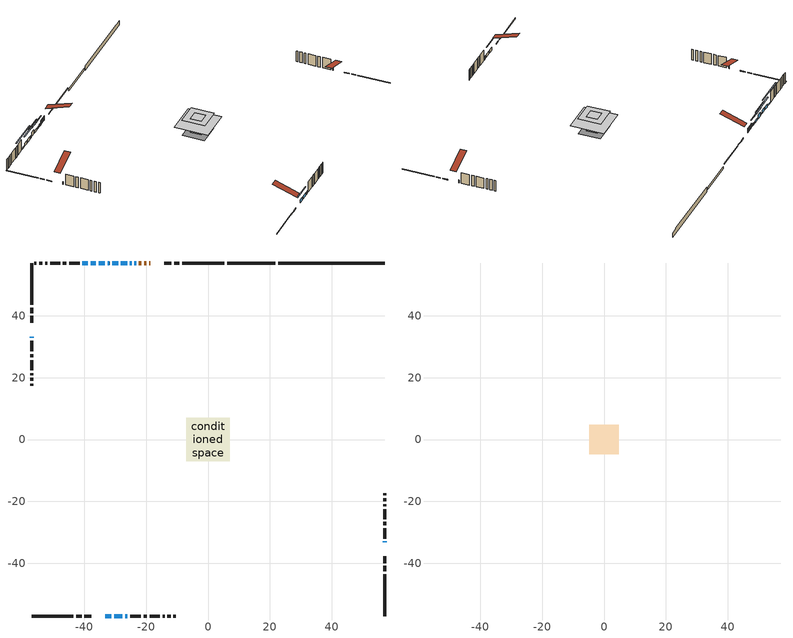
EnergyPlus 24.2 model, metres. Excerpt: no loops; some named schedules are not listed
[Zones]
conditioned space
 floor adiabatic (Floor3 construction): -2.26,-2.26 -2.26,2.26 2.26,2.26 2.26,-2.26 z0.61
 floor adiabatic (AdiabaticFloorConstruction): -7.1,-7.1 -7.1,7.1 7.1,7.1 7.1,-7.1 z3.05
 floor foundation (Slab1 construction): -4.7,-4.7 -4.7,4.7 4.7,4.7 4.7,-4.7 z-1.52
 floor foundation (Slab2 construction): -2.26,-2.26 -2.26,2.26 2.26,2.26 2.26,-2.26 z-1.04
 wall outside (RimJoist1 construction): 5.25,57.09 -8.3,57.09 / -57.09,-57.09 -43.55,-57.09 / -57.09,57.09 -57.09,43.55 / 57.09,-57.09 57.09,-43.55 z0.61:0.91
 wall outside (RimJoist2 construction): -9.23,57.09 -10.94,57.09 / -42.62,-57.09 -40.91,-57.09 / -57.09,42.62 -57.09,40.91 / 57.09,-42.62 57.09,-40.91 z0.61:0.91
 wall outside (RimJoist3 construction): -11.87,57.09 -14.09,57.09 / -39.98,-57.09 -37.75,-57.09 / -57.09,39.98 -57.09,37.75 / 57.09,-39.98 57.09,-37.75 z0.61:0.91
 wall outside (AdiabaticWallConstruction 1): -18.65,57.09 -19.02,57.09 / -19.95,57.09 -20.59,57.09 / -21.52,57.09 -22.33,57.09 z0.61:2.64
 wall outside (AdiabaticWallConstruction): -23.26,57.09 -23.78,57.09 / 57.09,-33.19 57.09,-32.98 / -36.31,57.09 -38,57.09 / -30.33,-57.09 -27.73,-57.09 / -57.09,33.19 -57.09,32.89 / -26.81,-57.09 -26.06,-57.09 z0.61:1.83; -24.71,57.09 -25.27,57.09 z0.61:1.45; -26.2,57.09 -28.18,57.09 z0.61:1.5; -29.11,57.09 -30.94,57.09 z0.61:2.59; -33.19,-57.09 -31.26,-57.09 z0.61:1.88; -31.86,57.09 -32.42,57.09 z0.61:1.17; -33.35,57.09 -35.39,57.09 z0.61:1.93; -38.93,57.09 -40.61,57.09 z0.61:1.07
 wall outside (Wall1 construction): -41.54,57.09 -44.94,57.09 / -25.14,-57.09 -21.73,-57.09 / -57.09,31.96 -57.09,28.55 / 57.09,-32.06 57.09,-28.65 z0.61:5.49
 wall outside (Wall2 construction): -45.87,57.09 -46.94,57.09 / -20.8,-57.09 -19.74,-57.09 / -57.09,27.62 -57.09,26.56 / 57.09,-27.72 57.09,-26.65 z0.61:5.49
 wall outside (Wall3 construction): -47.87,57.09 -51.06,57.09 / -18.81,-57.09 -15.61,-57.09 / -57.09,25.63 -57.09,22.43 / 57.09,-25.72 57.09,-22.53 z0.61:5.49
 wall outside (Wall4 construction): -51.99,57.09 -52.64,57.09 / -14.68,-57.09 -14.03,-57.09 / -57.09,21.5 -57.09,20.85 / 57.09,-21.6 57.09,-20.95 z0.61:5.49
 wall outside (Wall5 construction): -53.57,57.09 -54.56,57.09 / -13.1,-57.09 -12.12,-57.09 / -57.09,19.92 -57.09,18.94 / 57.09,-20.02 57.09,-19.03 z0.61:5.49
 wall outside (Wall6 construction): -55.49,57.09 -56.17,57.09 / -11.19,-57.09 -10.51,-57.09 / -57.09,18.01 -57.09,17.33 / 57.09,-18.1 57.09,-17.43 z0.61:5.49
 wall foundation (FoundationWall1 construction): 22.65,57.09,-1.52 22.65,57.09,0.61 53.65,57.09,0.61 53.65,57.09,0.32 57.09,57.09,0.32 57.09,57.09,-1.52
 wall foundation (FoundationWall2 construction): 21.72,57.09 6.18,57.09 z-1.04:0.03
 window (WindowConstruction): -23.26,57.09 -23.78,57.09 z0.61:1.83
 window (WindowConstruction 4): -24.71,57.09 -25.27,57.09 z0.61:1.45
 window (WindowConstruction 5): -26.2,57.09 -28.18,57.09 z0.61:1.5
 window (WindowConstruction 6): -29.11,57.09 -30.94,57.09 z0.61:2.59
 window (WindowConstruction 7): -33.19,-57.09 -31.26,-57.09 z0.61:1.88
 window (WindowConstruction 10): -31.86,57.09 -32.42,57.09 z0.61:1.17
 window (WindowConstruction 8): -33.35,57.09 -35.38,57.09 z0.61:1.93
 window (WindowConstruction 11): 57.09,-33.19 57.09,-32.98 z0.61:1.83
 window (WindowConstruction 1): -36.31,57.09 -38,57.09 z0.61:1.83
 window (WindowConstruction 12): -38.93,57.09 -40.61,57.09 z0.61:1.07
 window (WindowConstruction 2): -30.33,-57.09 -27.73,-57.09 z0.61:1.83
 window (WindowConstruction 3): -57.09,33.19 -57.09,32.89 z0.61:1.83
 window (WindowConstruction 9): -26.8,-57.09 -26.07,-57.09 z0.61:1.83
 door (Door): -18.66,57.09 -19.02,57.09 z0.61:2.64
 door (Door 1): -19.95,57.09 -20.59,57.09 z0.61:2.64
 door (Door 2): -21.52,57.09 -22.33,57.09 z0.61:2.64
 ceiling adiabatic (AdiabaticFloorConstruction): 7.1,-7.1 7.1,7.1 -7.1,7.1 -7.1,-7.1 z3.05
attic - vented
 floor to conditioned space (Floor1 construction Reversed): -2.25,-2.25 -2.25,2.25 2.25,2.25 2.25,-2.25 z5.49
 floor to conditioned space (Floor2 construction Reversed): -4.76,-4.76 -4.76,4.76 4.76,4.76 4.76,-4.76 z5.49
 roof outside (Roof1 construction): -17.73,57.09,5.49 -17.73,46.83,8.91 -15.02,46.83,8.91 -15.02,57.09,5.49; -34.12,-57.09,5.49 -34.12,-46.83,8.91 -36.82,-46.83,8.91 -36.82,-57.09,5.49; -57.09,34.12,5.49 -46.83,34.12,8.91 -46.83,36.82,8.91 -57.09,36.82,5.49; 57.09,-34.12,5.49 46.83,-34.12,8.91 46.83,-36.82,8.91 57.09,-36.82,5.49
shading: -28.32,57.09 -21.66,57.09 -21.66,57.39 -28.32,57.39 z4.5; -31.23,57.09 -23.15,57.09 -23.15,57.39 -31.23,57.39 z4.55; -33.99,57.09 -26.06,57.09 -26.06,57.39 -33.99,57.39 z5.64; -28.21,-57.09 -36.24,-57.09 -36.24,-57.39 -28.21,-57.39 z4.93; -32.57,57.09 -31.71,57.09 -31.71,57.39 -32.57,57.39 z1.32; -38.44,57.09 -30.3,57.09 -30.3,57.39 -38.44,57.39 z4.98; -46.4,57.09 -33.14,57.09 -33.14,57.39 -46.4,57.39 z6.86
[Building]
Building 1: Terrain=Suburbs
[Site:Location]
London AP_ON: Latitude {deg}=43.03; Longitude {deg}=-81.15; Time Zone {hr}=-5; Elevation {m}=278; Keep Site Location Information=Yes
[Site:GroundTemperature:Shallow]
3.98693, 1.93205, 1.76749, 2.74264, 6.6573, 10.5537, 13.9317, 16.0716, 16.2534, 14.513, 11.2211, 7.44421
[Site:WaterMainsTemperature]
Calculation Method=Schedule; Temperature Schedule=mains temperature schedule
[Material] Roughness=Rough; Thermal Absorptance=0.9
Name | Thickness {m} | Conductivity {W/m-K} | Density {kg/m3} | Specific Heat {J/kg-K} | Solar Absorptance | Visible Absorptance
asphalt or fiberglass shingles | 0.00635 | 0.162714 | 1121.4 | 1465.45 | 0.4 | 0.4
ceiling loosefill ins | 0.0846667 | 0.0480833 | 16.02 | 1046.75 | 0.7 | 0.7
ceiling stud and cavity | 0.1397 | 0.0893437 | 65.682 | 1177.47 | 0.7 | 0.7
ceiling stud and cavity 1 | 0.1397 | 0.0881524 | 65.682 | 1177.47 | 0.7 | 0.7
concrete 4.0 in. | 0.1016 | 1.803125 | 2242.8 | 837.4 | 0.7 | 0.7
concrete 8.0 in. | 0.2032 | 1.803125 | 2242.8 | 837.4 | 0.7 | 0.7
door material | 0.04445 | 0.053851 | 512.64 | 1214.23 | 0.7 | 0.7
exterior vertical ins | 0.0510242 | 0.029427 | 32.04 | 1214.23 | 0.7 | 0.7
exterior vertical ins 1 | 0.0388104 | 0.029427 | 32.04 | 1214.23 | 0.7 | 0.7
floor covering | 0.0127 | 0.0433444 | 54.468 | 1339.84 | 0.6 | 0.6
floor rigid ins | 0.051816 | 0.029427 | 32.04 | 1214.23 | 0.7 | 0.7
floor rigid ins 1; wall rigid ins | 0.512978 | 0.029427 | 32.04 | 1214.23 | 0.7 | 0.7
floor stud and cavity | 0.1397 | 0.276537 | 92.3553 | 1139.71 | 0.7 | 0.7
floor stud and cavity 1 | 0.1397 | 1.75129 | 37.0049 | 1207.88 | 0.7 | 0.7
furniture material conditioned space 1 | 0.1524 | 0.115458 | 640.8 | 1214.23 | 0.6 | 0.6
gypsum board | 0.0127 | 0.160291 | 801 | 837.4 | 0.6 | 0.6
gypsum board 1 | 0.0127 | 0.160291 | 801 | 837.4 | 0.7 | 0.7
osb sheathing 0.5 in. | 0.0127 | 0.115458 | 512.64 | 1214.23 | 0.7 | 0.7
osb sheathing 0.75 in. | 0.01905 | 0.115458 | 512.64 | 1214.23 | 0.7 | 0.7
osb sheathing 2.0 in. | 0.0508 | 0.115458 | 512.64 | 1214.23 | 0.7 | 0.7
rim joist stud and cavity | 0.0508 | 0.103237 | 50.32683 | 1063.81 | 0.6 | 0.6
rim joist stud and cavity 1 | 0.0508 | 0.767698 | 125.044 | 1163.47 | 0.6 | 0.6
rim joist stud and cavity 2 | 0.0508 | 0.322509 | 50.32683 | 1063.81 | 0.6 | 0.6
wall stud and cavity | 0.1397 | 0.0727207 | 139.0536 | 1170.24 | 0.7 | 0.7
wall stud and cavity 1 | 0.1397 | 0.0735976 | 139.0536 | 1170.24 | 0.7 | 0.7
wall stud and cavity 2 | 0.1397 | 0.0740787 | 139.0536 | 1170.24 | 0.7 | 0.7
wall stud and cavity 3 | 0.1397 | 0.103711 | 139.0536 | 1170.24 | 0.7 | 0.7
wall stud and cavity 4 | 0.1397 | 0.0780121 | 139.0536 | 1170.24 | 0.7 | 0.7
wall stud and cavity 5 | 0.1397 | 0.101197 | 139.0536 | 1170.24 | 0.7 | 0.7
wall stud and cavity 6 | 0.0889 | 0.380278 | 52.3479 | 1209.89 | 0.7 | 0.7
wall stud and cavity 7 | 0.0889 | 0.391764 | 83.0341 | 1211.67 | 0.7 | 0.7
wood siding | 0.0254 | 0.102417 | 544.68 | 1172.36 | 0.4 | 0.4
wood siding 1; wood siding 2; wood siding 3 | 0.0254 | 0.102417 | 544.68 | 1172.36 | 0.7 | 0.7
[WindowMaterial:SimpleGlazingSystem]
Name | U-Factor {W/m2-K} | Solar Heat Gain Coefficient
WindowMaterial | 4.7593 | 0.54
WindowMaterial 1 | 5.03241 | 0.6
WindowMaterial 10 | 6.87719 | 0.7
WindowMaterial 11 | 2.80039 | 0.33
WindowMaterial 12 | 2.833322 | 0.41
WindowMaterial 2 | 5.047742 | 0.6
WindowMaterial 3 | 3.85196 | 0.33
WindowMaterial 4 | 4.553756 | 0.5
WindowMaterial 5 | 4.94043 | 0.58
WindowMaterial 6 | 2.95653 | 0.59
WindowMaterial 7 | 5.1437 | 0.62
WindowMaterial 8 | 5.50936 | 0.69
WindowMaterial 9 | 4.6923 | 0.57
[Construction]
AdiabaticFloorConstruction: floor stud and cavity 1, floor rigid ins 1, osb sheathing 0.75 in., floor covering
AdiabaticWallConstruction: wood siding 2, wall rigid ins, wall stud and cavity 6, gypsum board
AdiabaticWallConstruction 1: wood siding 3, wall rigid ins, wall stud and cavity 6, gypsum board
Door; Door 1; Door 2: door material
Floor1 construction Reversed: gypsum board, ceiling stud and cavity, ceiling loosefill ins
Floor2 construction Reversed: gypsum board, ceiling stud and cavity 1, ceiling loosefill ins
Floor3 construction: floor stud and cavity, floor rigid ins, osb sheathing 0.75 in., floor covering
FoundationWall1 construction; FoundationWall2 construction: concrete 8.0 in., gypsum board 1
furniture construction conditioned space 1: furniture material conditioned space 1
PartitionWallConstruction: gypsum board, wall stud and cavity 7, gypsum board
RimJoist1 construction: wood siding 1, rim joist stud and cavity
RimJoist2 construction: wood siding 1, osb sheathing 2.0 in., rim joist stud and cavity 1
RimJoist3 construction: wood siding 1, rim joist stud and cavity 2
Roof1 construction: asphalt or fiberglass shingles
Slab1 construction; Slab2 construction: concrete 4.0 in.
Wall1 construction: wood siding, osb sheathing 0.5 in., wall stud and cavity, gypsum board
Wall2 construction: wood siding, osb sheathing 0.5 in., wall stud and cavity 1, gypsum board
Wall3 construction: wood siding, osb sheathing 0.5 in., wall stud and cavity 2, gypsum board
Wall4 construction: wood siding, osb sheathing 0.5 in., wall stud and cavity 3, gypsum board
Wall5 construction: wood siding, osb sheathing 0.5 in., wall stud and cavity 4, gypsum board
Wall6 construction: wood siding, osb sheathing 0.5 in., wall stud and cavity 5, gypsum board
WindowConstruction: WindowMaterial
WindowConstruction 1: WindowMaterial 1
WindowConstruction 10: WindowMaterial 10
WindowConstruction 11: WindowMaterial 11
WindowConstruction 12: WindowMaterial 12
WindowConstruction 2: WindowMaterial 2
WindowConstruction 3: WindowMaterial 3
WindowConstruction 4: WindowMaterial 4
WindowConstruction 5: WindowMaterial 5
WindowConstruction 6: WindowMaterial 6
WindowConstruction 7: WindowMaterial 7
WindowConstruction 8: WindowMaterial 8
WindowConstruction 9: WindowMaterial 9
[Zone] Multiplier=1; Part of Total Floor Area=Yes
Name | Volume {m3}
attic - vented | 61.7108
conditioned space | 766
[Space]
Name | Zone | Volume {m3}
attic - vented 1 | attic - vented | 61.7108
conditioned space 1 | conditioned space | 766
[ZoneInfiltration:EffectiveLeakageArea]
infil attic - vented 1: Zone or Space=attic - vented 1; Schedule=Always On Discrete; Effective Air Leakage Area {cm2}=4847.56; Stack Coefficient=0.000237958; Wind Coefficient=1.04225e-05
[ZoneMixing]
whole house fan mix: Zone or Space=attic - vented; Schedule=Always On Continuous; Design Flow Rate Calculation Method=Flow/Zone; Design Flow Rate {m3/s}=0; Source Zone or Space=conditioned space
[SurfaceProperty:ExposedFoundationPerimeter] Exposed Perimeter Calculation Method=TotalExposedPerimeter
Name | Total Exposed Perimeter {m}
Slab1 | 34.442
Slab2 | 15.545
[InternalMass] Zone or ZoneList=conditioned space; Space or SpaceList=conditioned space 1
Name | Construction | Surface Area {m2}
furniture mass conditioned space 1 | furniture construction conditioned space 1 | 132.471
partition wall mass | PartitionWallConstruction | 310.724
[Lights]
interior lighting: Zone or ZoneList or Space or SpaceList=conditioned space 1; Schedule=interior lighting schedule; Design Level Calculation Method=LightingLevel; Lighting Level {W}=343.2; Return Air Fraction=0; Fraction Radiant=0.6; Fraction Visible=0.2; Fraction Replaceable=1
[People]
occupants: Zone or ZoneList or Space or SpaceList=conditioned space 1; Number of People Schedule=occupants schedule; Number of People Calculation Method=People; Number of People=3; Fraction Radiant=0.314171; Sensible Heat Fraction=0.56303; Activity Level Schedule=occupants activity schedule; Carbon Dioxide Generation Rate {m3/s-W}=0; Enable ASHRAE 55 Comfort Warnings=No; Mean Radiant Temperature Calculation Type=EnclosureAveraged
[ElectricEquipment] Zone or ZoneList or Space or SpaceList=conditioned space 1; Design Level Calculation Method=EquipmentLevel
Name | Schedule | Design Level {W} | Fraction Latent | Fraction Radiant | Fraction Lost
clothes dryer | clothes dryer schedule | 140.772 | 0.015 | 0.081 | 0.85
clothes washer | clothes washer schedule | 32.1985 | 0.03 | 0.162 | 0.7
cooking range | cooking range schedule | 215.147 | 0.08 | 0.432 | 0.2
dishwasher | dishwasher schedule | 66.8632 | 0.3 | 0.18 | 0.4
fridge | fridge schedule | 72.9452 | 0 | 0.6 | 0
mech vent bath fan 0 | mech vent bath fan 0 schedule | 50.2 | 0 | 0 | 1
mech vent bath fan 1 | mech vent bath fan 1 schedule | 50.2 | 0 | 0 | 1
mech vent house fan | mech vent house fan schedule | 0 | 0 | 0 | 1
mech vent house fan cfis | mech vent house fan cfis schedule | 0 | 0 | 0 | 0
mech vent range fan 0 | mech vent range fan 0 schedule | 57 | 0 | 0 | 1
misc plug loads | misc plug loads schedule | 494.7 | 0.045 | 0.513 | 0.1
whole house fan | Always On Discrete | 0 | 0 | 0 | 1
[OtherEquipment] Zone or ZoneList or Space or SpaceList=conditioned space 1; Design Level Calculation Method=EquipmentLevel
Name | Fuel Type | Schedule | Design Level {W} | Fraction Latent | Fraction Radiant | Fraction Lost
clothes dryer 1 | Electricity | clothes dryer schedule | 0 | 0.015 | 0.081 | 0.85
cooking range 1 | Electricity | cooking range schedule | 0 | 0.08 | 0.432 | 0.2
general water use latent | None | general water use schedule | 62.594 | 1 | 0 | 0
general water use sensible | None | general water use schedule | -61.6891 | 0 | 0.6 | 0
mech vent house fan latent load | None | Always On Discrete | 0 | 1 | 0 | 0
mech vent house fan sensible load | None | Always On Discrete | 0 | 0 | 0 | 0
water heater energy adjustment1 | NaturalGas | Always On Discrete | 0.01 | 0 | 0 | 1
[ZoneInfiltration:DesignFlowRate] Zone or ZoneList or Space or SpaceList=conditioned space 1; Schedule=Always On Discrete; Design Flow Rate Calculation Method=Flow/Zone; Design Flow Rate {m3/s}=0
infil flow; natural vent flow; whole house fan flow
[Foundation:Kiva] Initial Indoor Air Temperature {C}=18.8889; Wall Depth Below Slab {m}=0.2032; Custom Block X Position 1 {m}=0.2159; Custom Block Z Position 1 {m}=0
Name | Wall Height Above Grade {m} | Custom Block Material Name 1 | Custom Block Depth 1 {m}
Foundation Kiva 1 | 0.609996 | exterior vertical ins | 2.13
Foundation Kiva 2 | 0.0299923 | exterior vertical ins 1 | 1.07
[Foundation:Kiva:Settings]
Soil Conductivity {W/m-K}=0.849921; Soil Density {kg/m3}=1842.3; Soil Specific Heat {J/kg-K}=418.7; Ground Solar Absorptivity=0.9; Ground Thermal Absorptivity=0.9; Ground Surface Roughness {m}=0.03; Far-Field Width {m}=40; Deep-Ground Boundary Condition=ZeroFlux; Deep-Ground Depth {m}=40; Minimum Cell Dimension {m}=0.2; Maximum Cell Growth Coefficient=3; Simulation Timestep=Timestep
[Exterior:Lights]
exterior lighting: Schedule=exterior lighting schedule; Design Level {W}=75.6
[Schedule:Constant]
Name | Hourly Value
Always On Continuous; mech vent house fan schedule; mech vent house fan cfis schedule; Always On Discrete | 1
occupants activity schedule | 117.228
fridge schedule | 0
[Schedule:Week:Daily]
interior lighting schedule Week Rule - Jan1-Jan27: interior lighting schedule day, interior lighting schedule day, interior lighting schedule day, interior lighting schedule day, interior lighting schedule day, interior lighting schedule day, interior lighting schedule day, interior lighting schedule default day, interior lighting schedule default day, interior lighting schedule default day, interior lighting schedule default day, interior lighting schedule default day
interior lighting schedule Week Rule - Jan28-Feb3: interior lighting schedule day, interior lighting schedule day, interior lighting schedule day, interior lighting schedule day, interior lighting schedule day 1, interior lighting schedule day 1, interior lighting schedule day 1, interior lighting schedule default day, interior lighting schedule default day, interior lighting schedule default day, interior lighting schedule default day, interior lighting schedule default day
interior lighting schedule Week Rule - Feb4-Feb24: interior lighting schedule day 1, interior lighting schedule day 1, interior lighting schedule day 1, interior lighting schedule day 1, interior lighting schedule day 1, interior lighting schedule day 1, interior lighting schedule day 1, interior lighting schedule default day, interior lighting schedule default day, interior lighting schedule default day, interior lighting schedule default day, interior lighting schedule default day
interior lighting schedule Week Rule - Feb25-Mar3: interior lighting schedule day 1, interior lighting schedule day 1, interior lighting schedule day 1, interior lighting schedule day 1, interior lighting schedule day 2, interior lighting schedule day 2, interior lighting schedule day 2, interior lighting schedule default day, interior lighting schedule default day, interior lighting schedule default day, interior lighting schedule default day, interior lighting schedule default day
interior lighting schedule Week Rule - Mar4-Mar31: interior lighting schedule day 2, interior lighting schedule day 2, interior lighting schedule day 2, interior lighting schedule day 2, interior lighting schedule day 2, interior lighting schedule day 2, interior lighting schedule day 2, interior lighting schedule default day, interior lighting schedule default day, interior lighting schedule default day, interior lighting schedule default day, interior lighting schedule default day
interior lighting schedule Week Rule - Apr1-Apr28: interior lighting schedule day 3, interior lighting schedule day 3, interior lighting schedule day 3, interior lighting schedule day 3, interior lighting schedule day 3, interior lighting schedule day 3, interior lighting schedule day 3, interior lighting schedule default day, interior lighting schedule default day, interior lighting schedule default day, interior lighting schedule default day, interior lighting schedule default day
interior lighting schedule Week Rule - Apr29-May5: interior lighting schedule day 3, interior lighting schedule day 3, interior lighting schedule day 4, interior lighting schedule day 4, interior lighting schedule day 4, interior lighting schedule day 4, interior lighting schedule day 4, interior lighting schedule default day, interior lighting schedule default day, interior lighting schedule default day, interior lighting schedule default day, interior lighting schedule default day
interior lighting schedule Week Rule - May6-May26: interior lighting schedule day 4, interior lighting schedule day 4, interior lighting schedule day 4, interior lighting schedule day 4, interior lighting schedule day 4, interior lighting schedule day 4, interior lighting schedule day 4, interior lighting schedule default day, interior lighting schedule default day, interior lighting schedule default day, interior lighting schedule default day, interior lighting schedule default day
interior lighting schedule Week Rule - May27-Jun2: interior lighting schedule day 4, interior lighting schedule day 4, interior lighting schedule day 4, interior lighting schedule day 4, interior lighting schedule day 4, interior lighting schedule day 5, interior lighting schedule day 5, interior lighting schedule default day, interior lighting schedule default day, interior lighting schedule default day, interior lighting schedule default day, interior lighting schedule default day
interior lighting schedule Week Rule - Jun3-Jun30: interior lighting schedule day 5, interior lighting schedule day 5, interior lighting schedule day 5, interior lighting schedule day 5, interior lighting schedule day 5, interior lighting schedule day 5, interior lighting schedule day 5, interior lighting schedule default day, interior lighting schedule default day, interior lighting schedule default day, interior lighting schedule default day, interior lighting schedule default day
interior lighting schedule Week Rule - Jul1-Jul28: interior lighting schedule day 6, interior lighting schedule day 6, interior lighting schedule day 6, interior lighting schedule day 6, interior lighting schedule day 6, interior lighting schedule day 6, interior lighting schedule day 6, interior lighting schedule default day, interior lighting schedule default day, interior lighting schedule default day, interior lighting schedule default day, interior lighting schedule default day
interior lighting schedule Week Rule - Jul29-Aug4: interior lighting schedule day 6, interior lighting schedule day 6, interior lighting schedule day 6, interior lighting schedule day 7, interior lighting schedule day 7, interior lighting schedule day 7, interior lighting schedule day 7, interior lighting schedule default day, interior lighting schedule default day, interior lighting schedule default day, interior lighting schedule default day, interior lighting schedule default day
interior lighting schedule Week Rule - Aug5-Aug25: interior lighting schedule day 7, interior lighting schedule day 7, interior lighting schedule day 7, interior lighting schedule day 7, interior lighting schedule day 7, interior lighting schedule day 7, interior lighting schedule day 7, interior lighting schedule default day, interior lighting schedule default day, interior lighting schedule default day, interior lighting schedule default day, interior lighting schedule default day
interior lighting schedule Week Rule - Aug26-Sep1: interior lighting schedule day 7, interior lighting schedule day 7, interior lighting schedule day 7, interior lighting schedule day 7, interior lighting schedule day 7, interior lighting schedule day 7, interior lighting schedule day 8, interior lighting schedule default day, interior lighting schedule default day, interior lighting schedule default day, interior lighting schedule default day, interior lighting schedule default day
interior lighting schedule Week Rule - Sep2-Sep29: interior lighting schedule day 8, interior lighting schedule day 8, interior lighting schedule day 8, interior lighting schedule day 8, interior lighting schedule day 8, interior lighting schedule day 8, interior lighting schedule day 8, interior lighting schedule default day, interior lighting schedule default day, interior lighting schedule default day, interior lighting schedule default day, interior lighting schedule default day
interior lighting schedule Week Rule - Sep30-Oct6: interior lighting schedule day 8, interior lighting schedule day 9, interior lighting schedule day 9, interior lighting schedule day 9, interior lighting schedule day 9, interior lighting schedule day 9, interior lighting schedule day 9, interior lighting schedule default day, interior lighting schedule default day, interior lighting schedule default day, interior lighting schedule default day, interior lighting schedule default day
interior lighting schedule Week Rule - Oct7-Oct27: interior lighting schedule day 9, interior lighting schedule day 9, interior lighting schedule day 9, interior lighting schedule day 9, interior lighting schedule day 9, interior lighting schedule day 9, interior lighting schedule day 9, interior lighting schedule default day, interior lighting schedule default day, interior lighting schedule default day, interior lighting schedule default day, interior lighting schedule default day
interior lighting schedule Week Rule - Oct28-Nov3: interior lighting schedule day 9, interior lighting schedule day 9, interior lighting schedule day 9, interior lighting schedule day 9, interior lighting schedule day 10, interior lighting schedule day 10, interior lighting schedule day 10, interior lighting schedule default day, interior lighting schedule default day, interior lighting schedule default day, interior lighting schedule default day, interior lighting schedule default day
interior lighting schedule Week Rule - Nov4-Nov24: interior lighting schedule day 10, interior lighting schedule day 10, interior lighting schedule day 10, interior lighting schedule day 10, interior lighting schedule day 10, interior lighting schedule day 10, interior lighting schedule day 10, interior lighting schedule default day, interior lighting schedule default day, interior lighting schedule default day, interior lighting schedule default day, interior lighting schedule default day
interior lighting schedule Week Rule - Nov25-Dec1: interior lighting schedule day 10, interior lighting schedule day 10, interior lighting schedule day 10, interior lighting schedule day 10, interior lighting schedule day 10, interior lighting schedule day 10, interior lighting schedule day 11, interior lighting schedule default day, interior lighting schedule default day, interior lighting schedule default day, interior lighting schedule default day, interior lighting schedule default day
interior lighting schedule Week Rule - Dec2-Dec31: interior lighting schedule day 11, interior lighting schedule day 11, interior lighting schedule day 11, interior lighting schedule day 11, interior lighting schedule day 11, interior lighting schedule day 11, interior lighting schedule day 11, interior lighting schedule default day, interior lighting schedule default day, interior lighting schedule default day, interior lighting schedule default day, interior lighting schedule default day
occupants schedule Week Rule - Jan1-Dec31: occupants schedule day, occupants schedule day, occupants schedule day, occupants schedule day, occupants schedule day, occupants schedule day, occupants schedule day, occupants schedule default day, occupants schedule default day, occupants schedule default day, occupants schedule default day, occupants schedule default day
clothes dryer schedule Week Rule - Jan1-Dec31: clothes dryer schedule day, clothes dryer schedule day, clothes dryer schedule day, clothes dryer schedule day, clothes dryer schedule day, clothes dryer schedule day, clothes dryer schedule day, clothes dryer schedule default day, clothes dryer schedule default day, clothes dryer schedule default day, clothes dryer schedule default day, clothes dryer schedule default day
clothes washer schedule Week Rule - Jan1-Dec31: clothes washer schedule day, clothes washer schedule day, clothes washer schedule day, clothes washer schedule day, clothes washer schedule day, clothes washer schedule day, clothes washer schedule day, clothes washer schedule default day, clothes washer schedule default day, clothes washer schedule default day, clothes washer schedule default day, clothes washer schedule default day
cooking range schedule Week Rule - Jan1-Dec31: cooking range schedule day, cooking range schedule day, cooking range schedule day, cooking range schedule day, cooking range schedule day, cooking range schedule day, cooking range schedule day, cooking range schedule default day, cooking range schedule default day, cooking range schedule default day, cooking range schedule default day, cooking range schedule default day
dishwasher schedule Week Rule - Jan1-Dec31: dishwasher schedule day, dishwasher schedule day, dishwasher schedule day, dishwasher schedule day, dishwasher schedule day, dishwasher schedule day, dishwasher schedule day, dishwasher schedule default day, dishwasher schedule default day, dishwasher schedule default day, dishwasher schedule default day, dishwasher schedule default day
mech vent bath fan 0 schedule Week Rule - Jan1-Dec31: mech vent bath fan 0 schedule day, mech vent bath fan 0 schedule day, mech vent bath fan 0 schedule day, mech vent bath fan 0 schedule day, mech vent bath fan 0 schedule day, mech vent bath fan 0 schedule day, mech vent bath fan 0 schedule day, mech vent bath fan 0 schedule default day, mech vent bath fan 0 schedule default day, mech vent bath fan 0 schedule default day, mech vent bath fan 0 schedule default day, mech vent bath fan 0 schedule default day
mech vent bath fan 1 schedule Week Rule - Jan1-Dec31: mech vent bath fan 1 schedule day, mech vent bath fan 1 schedule day, mech vent bath fan 1 schedule day, mech vent bath fan 1 schedule day, mech vent bath fan 1 schedule day, mech vent bath fan 1 schedule day, mech vent bath fan 1 schedule day, mech vent bath fan 1 schedule default day, mech vent bath fan 1 schedule default day, mech vent bath fan 1 schedule default day, mech vent bath fan 1 schedule default day, mech vent bath fan 1 schedule default day
mech vent range fan 0 schedule Week Rule - Jan1-Dec31: mech vent range fan 0 schedule day, mech vent range fan 0 schedule day, mech vent range fan 0 schedule day, mech vent range fan 0 schedule day, mech vent range fan 0 schedule day, mech vent range fan 0 schedule day, mech vent range fan 0 schedule day, mech vent range fan 0 schedule default day, mech vent range fan 0 schedule default day, mech vent range fan 0 schedule default day, mech vent range fan 0 schedule default day, mech vent range fan 0 schedule default day
misc plug loads schedule Week Rule - Jan1-Dec31: misc plug loads schedule day, misc plug loads schedule day, misc plug loads schedule day, misc plug loads schedule day, misc plug loads schedule day, misc plug loads schedule day, misc plug loads schedule day, misc plug loads schedule default day, misc plug loads schedule default day, misc plug loads schedule default day, misc plug loads schedule default day, misc plug loads schedule default day
general water use schedule Week Rule - Jan1-Dec31: general water use schedule day, general water use schedule day, general water use schedule day, general water use schedule day, general water use schedule day, general water use schedule day, general water use schedule day, general water use schedule default day, general water use schedule default day, general water use schedule default day, general water use schedule default day, general water use schedule default day
exterior lighting schedule Week Rule - Jan1-Jan27: exterior lighting schedule day, exterior lighting schedule day, exterior lighting schedule day, exterior lighting schedule day, exterior lighting schedule day, exterior lighting schedule day, exterior lighting schedule day, exterior lighting schedule default day, exterior lighting schedule default day, exterior lighting schedule default day, exterior lighting schedule default day, exterior lighting schedule default day
exterior lighting schedule Week Rule - Jan28-Feb3: exterior lighting schedule day, exterior lighting schedule day, exterior lighting schedule day, exterior lighting schedule day, exterior lighting schedule day 1, exterior lighting schedule day 1, exterior lighting schedule day 1, exterior lighting schedule default day, exterior lighting schedule default day, exterior lighting schedule default day, exterior lighting schedule default day, exterior lighting schedule default day
exterior lighting schedule Week Rule - Feb4-Feb24: exterior lighting schedule day 1, exterior lighting schedule day 1, exterior lighting schedule day 1, exterior lighting schedule day 1, exterior lighting schedule day 1, exterior lighting schedule day 1, exterior lighting schedule day 1, exterior lighting schedule default day, exterior lighting schedule default day, exterior lighting schedule default day, exterior lighting schedule default day, exterior lighting schedule default day
exterior lighting schedule Week Rule - Feb25-Mar3: exterior lighting schedule day 1, exterior lighting schedule day 1, exterior lighting schedule day 1, exterior lighting schedule day 1, exterior lighting schedule day 2, exterior lighting schedule day 2, exterior lighting schedule day 2, exterior lighting schedule default day, exterior lighting schedule default day, exterior lighting schedule default day, exterior lighting schedule default day, exterior lighting schedule default day
exterior lighting schedule Week Rule - Mar4-Mar31: exterior lighting schedule day 2, exterior lighting schedule day 2, exterior lighting schedule day 2, exterior lighting schedule day 2, exterior lighting schedule day 2, exterior lighting schedule day 2, exterior lighting schedule day 2, exterior lighting schedule default day, exterior lighting schedule default day, exterior lighting schedule default day, exterior lighting schedule default day, exterior lighting schedule default day
exterior lighting schedule Week Rule - Apr1-Apr28: exterior lighting schedule day 3, exterior lighting schedule day 3, exterior lighting schedule day 3, exterior lighting schedule day 3, exterior lighting schedule day 3, exterior lighting schedule day 3, exterior lighting schedule day 3, exterior lighting schedule default day, exterior lighting schedule default day, exterior lighting schedule default day, exterior lighting schedule default day, exterior lighting schedule default day
exterior lighting schedule Week Rule - Apr29-May5: exterior lighting schedule day 3, exterior lighting schedule day 3, exterior lighting schedule day 4, exterior lighting schedule day 4, exterior lighting schedule day 4, exterior lighting schedule day 4, exterior lighting schedule day 4, exterior lighting schedule default day, exterior lighting schedule default day, exterior lighting schedule default day, exterior lighting schedule default day, exterior lighting schedule default day
[Schedule:Year]
interior lighting schedule: interior lighting schedule Week Rule - Jan1-Jan27, 1, 1, 1, 27, interior lighting schedule Week Rule - Jan28-Feb3, 1, 28, 2, 3, interior lighting schedule Week Rule - Feb4-Feb24, 2, 4, 2, 24, interior lighting schedule Week Rule - Feb25-Mar3, 2, 25, 3, 3, interior lighting schedule Week Rule - Mar4-Mar31, 3, 4, 3, 31, interior lighting schedule Week Rule - Apr1-Apr28, 4, 1, 4, 28, interior lighting schedule Week Rule - Apr29-May5, 4, 29, 5, 5, interior lighting schedule Week Rule - May6-May26, 5, 6, 5, 26, interior lighting schedule Week Rule - May27-Jun2, 5, 27, 6, 2, interior lighting schedule Week Rule - Jun3-Jun30, 6, 3, 6, 30, interior lighting schedule Week Rule - Jul1-Jul28, 7, 1, 7, 28, interior lighting schedule Week Rule - Jul29-Aug4, 7, 29, 8, 4, interior lighting schedule Week Rule - Aug5-Aug25, 8, 5, 8, 25, interior lighting schedule Week Rule - Aug26-Sep1, 8, 26, 9, 1, interior lighting schedule Week Rule - Sep2-Sep29, 9, 2, 9, 29, interior lighting schedule Week Rule - Sep30-Oct6, 9, 30, 10, 6, interior lighting schedule Week Rule - Oct7-Oct27, 10, 7, 10, 27, interior lighting schedule Week Rule - Oct28-Nov3, 10, 28, 11, 3, interior lighting schedule Week Rule - Nov4-Nov24, 11, 4, 11, 24, interior lighting schedule Week Rule - Nov25-Dec1, 11, 25, 12, 1, interior lighting schedule Week Rule - Dec2-Dec31, 12, 2, 12, 31
occupants schedule: occupants schedule Week Rule - Jan1-Dec31, 1, 1, 12, 31
clothes dryer schedule: clothes dryer schedule Week Rule - Jan1-Dec31, 1, 1, 12, 31
clothes washer schedule: clothes washer schedule Week Rule - Jan1-Dec31, 1, 1, 12, 31
cooking range schedule: cooking range schedule Week Rule - Jan1-Dec31, 1, 1, 12, 31
dishwasher schedule: dishwasher schedule Week Rule - Jan1-Dec31, 1, 1, 12, 31
mech vent bath fan 0 schedule: mech vent bath fan 0 schedule Week Rule - Jan1-Dec31, 1, 1, 12, 31
mech vent bath fan 1 schedule: mech vent bath fan 1 schedule Week Rule - Jan1-Dec31, 1, 1, 12, 31
mech vent range fan 0 schedule: mech vent range fan 0 schedule Week Rule - Jan1-Dec31, 1, 1, 12, 31
misc plug loads schedule: misc plug loads schedule Week Rule - Jan1-Dec31, 1, 1, 12, 31
general water use schedule: general water use schedule Week Rule - Jan1-Dec31, 1, 1, 12, 31
exterior lighting schedule: exterior lighting schedule Week Rule - Jan1-Jan27, 1, 1, 1, 27, exterior lighting schedule Week Rule - Jan28-Feb3, 1, 28, 2, 3, exterior lighting schedule Week Rule - Feb4-Feb24, 2, 4, 2, 24, exterior lighting schedule Week Rule - Feb25-Mar3, 2, 25, 3, 3, exterior lighting schedule Week Rule - Mar4-Mar31, 3, 4, 3, 31, exterior lighting schedule Week Rule - Apr1-Apr28, 4, 1, 4, 28, exterior lighting schedule Week Rule - Apr29-May5, 4, 29, 5, 5, exterior lighting schedule Week Rule - May6-May26, 5, 6, 5, 26, exterior lighting schedule Week Rule - May27-Jun2, 5, 27, 6, 2, exterior lighting schedule Week Rule - Jun3-Jun30, 6, 3, 6, 30, exterior lighting schedule Week Rule - Jul1-Jul28, 7, 1, 7, 28, exterior lighting schedule Week Rule - Jul29-Aug4, 7, 29, 8, 4, exterior lighting schedule Week Rule - Aug5-Aug25, 8, 5, 8, 25, exterior lighting schedule Week Rule - Aug26-Sep1, 8, 26, 9, 1, exterior lighting schedule Week Rule - Sep2-Sep29, 9, 2, 9, 29, exterior lighting schedule Week Rule - Sep30-Oct6, 9, 30, 10, 6, exterior lighting schedule Week Rule - Oct7-Oct27, 10, 7, 10, 27, exterior lighting schedule Week Rule - Oct28-Nov3, 10, 28, 11, 3, exterior lighting schedule Week Rule - Nov4-Nov24, 11, 4, 11, 24, exterior lighting schedule Week Rule - Nov25-Dec1, 11, 25, 12, 1, exterior lighting schedule Week Rule - Dec2-Dec31, 12, 2, 12, 31
[Schedule:Compact]
mains temperature schedule: Through: 01/01, For: AllDays, Until: 24:00, 7.96722, Through: 01/02, For: AllDays, Until: 24:00, 7.89722, Through: 01/03, For: AllDays, Until: 24:00, 7.82778, Through: 01/04, For: AllDays, Until: 24:00, 7.76, Through: 01/05, For: AllDays, Until: 24:00, 7.69333, Through: 01/06, For: AllDays, Until: 24:00, 7.62778, Through: 01/07, For: AllDays, Until: 24:00, 7.56389, Through: 01/08, For: AllDays, Until: 24:00, 7.50167, Through: 01/09, For: AllDays, Until: 24:00, 7.44056, Through: 01/10, For: AllDays, Until: 24:00, 7.38056, Through: 01/11, For: AllDays, Until: 24:00, 7.32222, Through: 01/12, For: AllDays, Until: 24:00, 7.26556, Through: 01/13, For: AllDays, Until: 24:00, 7.21, Through: 01/14, For: AllDays, Until: 24:00, 7.15556, Through: 01/15, For: AllDays, Until: 24:00, 7.10333, Through: 01/16, For: AllDays, Until: 24:00, 7.05222, Through: 01/17, For: AllDays, Until: 24:00, 7.00278, Through: 01/18, For: AllDays, Until: 24:00, 6.955, Through: 01/19, For: AllDays, Until: 24:00, 6.90833, Through: 01/20, For: AllDays, Until: 24:00, 6.86389, Through: 01/21, For: AllDays, Until: 24:00, 6.82056, Through: 01/22, For: AllDays, Until: 24:00, 6.77889, Through: 01/23, For: AllDays, Until: 24:00, 6.73889, Through: 01/24, For: AllDays, Until: 24:00, 6.7, Through: 01/25, For: AllDays, Until: 24:00, 6.66333, Through: 01/26, For: AllDays, Until: 24:00, 6.62833, Through: 01/27, For: AllDays, Until: 24:00, 6.59444, Through: 01/28, For: AllDays, Until: 24:00, 6.56278, Through: 01/29, For: AllDays, Until: 24:00, 6.53222, Through: 01/30, For: AllDays, Until: 24:00, 6.50389, Through: 01/31, For: AllDays, Until: 24:00, 6.47722, Through: 02/01, For: AllDays, Until: 24:00, 6.45167, Through: 02/02, For: AllDays, Until: 24:00, 6.42833, Through: 02/03, For: AllDays, Until: 24:00, 6.40667, Through: 02/04, For: AllDays, Until: 24:00, 6.38611, Through: 02/05, For: AllDays, Until: 24:00, 6.36778, Through: 02/06, For: AllDays, Until: 24:00, 6.35111, Through: 02/07, For: AllDays, Until: 24:00, 6.33611, Through: 02/08, For: AllDays, Until: 24:00, 6.32333, Through: 02/09, For: AllDays, Until: 24:00, 6.31167, Through: 02/10, For: AllDays, Until: 24:00, 6.30222, Through: 02/11, For: AllDays, Until: 24:00, 6.29389, Through: 02/12, For: AllDays, Until: 24:00, 6.28778, Through: 02/13, For: AllDays, Until: 24:00, 6.28333, Through: 02/14, For: AllDays, Until: 24:00, 6.28056, Through: 02/15, For: AllDays, Until: 24:00, 6.27944, Through: 02/16, For: AllDays, Until: 24:00, 6.28, Through: 02/17, For: AllDays, Until: 24:00, 6.28278, Through: 02/18, For: AllDays, Until: 24:00, 6.28722, Through: 02/19, For: AllDays, Until: 24:00, 6.29278, Through: 02/20, For: AllDays, Until: 24:00, 6.30056, Through: 02/21, For: AllDays, Until: 24:00, 6.31, Through: 02/22, For: AllDays, Until: 24:00, 6.32111, Through: 02/23, For: AllDays, Until: 24:00, 6.33444, Through: 02/24, For: AllDays, Until: 24:00, 6.34889, Through: 02/25, For: AllDays, Until: 24:00, 6.36556, Through: 02/26, For: AllDays, Until: 24:00, 6.38333, Through: 02/27, For: AllDays, Until: 24:00, 6.40333, Through: 02/28, For: AllDays, Until: 24:00, 6.425, Through: 03/01, For: AllDays, Until: 24:00, 6.44833, Through: 03/02, For: AllDays, Until: 24:00, 6.47278, Through: 03/03, For: AllDays, Until: 24:00, 6.49944, Through: 03/04, For: AllDays, Until: 24:00, 6.52778, Through: 03/05, For: AllDays, Until: 24:00, 6.55778, Through: 03/06, For: AllDays, Until: 24:00, 6.58944, Through: 03/07, For: AllDays, Until: 24:00, 6.62278, Through: 03/08, For: AllDays, Until: 24:00, 6.65778, Through: 03/09, For: AllDays, Until: 24:00, 6.69444, Through: 03/10, For: AllDays, Until: 24:00, 6.73278, Through: 03/11, For: AllDays, Until: 24:00, 6.77278, Through: 03/12, For: AllDays, Until: 24:00, 6.81389, Through: 03/13, For: AllDays, Until: 24:00, 6.85722, Through: 03/14, For: AllDays, Until: 24:00, 6.90167, Through: 03/15, For: AllDays, Until: 24:00, 6.94778, Through: 03/16, For: AllDays, Until: 24:00, 6.99556, Through: 03/17, For: AllDays, Until: 24:00, 7.045, Through: 03/18, For: AllDays, Until: 24:00, 7.09556, Through: 03/19, For: AllDays, Until: 24:00, 7.14778, Through: 03/20, For: AllDays, Until: 24:00, 7.20167, Through: 03/21, For: AllDays, Until: 24:00, 7.25667, Through: 03/22, For: AllDays, Until: 24:00, 7.31333, Through: 03/23, For: AllDays, Until: 24:00, 7.37167, Through: 03/24, For: AllDays, Until: 24:00, 7.43111, Through: 03/25, For: AllDays, Until: 24:00, 7.49222, Through: 03/26, For: AllDays, Until: 24:00, 7.55444, Through: 03/27, For: AllDays, Until: 24:00, 7.61833, Through: 03/28, For: AllDays, Until: 24:00, 7.68333, Through: 03/29, For: AllDays, Until: 24:00, 7.74944, Through: 03/30, For: AllDays, Until: 24:00, 7.81722, Through: 03/31, For: AllDays, Until: 24:00, 7.88667, Through: 04/01, For: AllDays, Until: 24:00, 7.95667, Through: 04/02, For: AllDays, Until: 24:00, 8.02833, Through: 04/03, For: AllDays, Until: 24:00, 8.10111, Through: 04/04, For: AllDays, Until: 24:00, 8.175, Through: 04/05, For: AllDays, Until: 24:00, 8.25, Through: 04/06, For: AllDays, Until: 24:00, 8.32667, Through: 04/07, For: AllDays, Until: 24:00, 8.40389, Through: 04/08, For: AllDays, Until: 24:00, 8.48278, Through: 04/09, For: AllDays, Until: 24:00, 8.56222, Through: 04/10, For: AllDays, Until: 24:00, 8.64278, Through: 04/11, For: AllDays, Until: 24:00, 8.725, Through: 04/12, For: AllDays, Until: 24:00, 8.80778, Through: 04/13, For: AllDays, Until: 24:00, 8.89167, Through: 04/14, For: AllDays, Until: 24:00, 8.97611, Through: 04/15, For: AllDays, Until: 24:00, 9.06167, Through: 04/16, For: AllDays, Until: 24:00, 9.14833, Through: 04/17, For: AllDays, Until: 24:00, 9.23611, Through: 04/18, For: AllDays, Until: 24:00, 9.32444, Through: 04/19, For: AllDays, Until: 24:00, 9.41389, Through: 04/20, For: AllDays, Until: 24:00, 9.50389, Through: 04/21, For: AllDays, Until: 24:00, 9.595, Through: 04/22, For: AllDays, Until: 24:00, 9.68667, Through: 04/23, For: AllDays, Until: 24:00, 9.77889, Through: 04/24, For: AllDays, Until: 24:00, 9.87222, Through: 04/25, For: AllDays, Until: 24:00, 9.96556, Through: 04/26, For: AllDays, Until: 24:00, 10.06, Through: 04/27, For: AllDays, Until: 24:00, 10.1556, Through: 04/28, For: AllDays, Until: 24:00, 10.2511, Through: 04/29, For: AllDays, Until: 24:00, 10.3472, Through: 04/30, For: AllDays, Until: 24:00, 10.4439, Through: 05/01, For: AllDays, Until: 24:00, 10.5411, Through: 05/02, For: AllDays, Until: 24:00, 10.6389, Through: 05/03, For: AllDays, Until: 24:00, 10.7372, Through: 05/04, For: AllDays, Until: 24:00, 10.8361, Through: 05/05, For: AllDays, Until: 24:00, 10.935, Through: 05/06, For: AllDays, Until: 24:00, 11.0344, Through: 05/07, For: AllDays, Until: 24:00, 11.1344, Through: 05/08, For: AllDays, Until: 24:00, 11.2344, Through: 05/09, For: AllDays, Until: 24:00, 11.335, Through: 05/10, For: AllDays, Until: 24:00, 11.4356, Through: 05/11, For: AllDays, Until: 24:00, 11.5361, Through: 05/12, For: AllDays, Until: 24:00, 11.6372, Through: 05/13, For: AllDays, Until: 24:00, 11.7383, Through: 05/14, For: AllDays, Until: 24:00, 11.84, Through: 05/15, For: AllDays, Until: 24:00, 11.9411, Through: 05/16, For: AllDays, Until: 24:00, 12.0428, Through: 05/17, For: AllDays, Until: 24:00, 12.1444, Through: 05/18, For: AllDays, Until: 24:00, 12.2456, Through: 05/19, For: AllDays, Until: 24:00, 12.3472, Through: 05/20, For: AllDays, Until: 24:00, 12.4489, Through: 05/21, For: AllDays, Until: 24:00, 12.55, Through: 05/22, For: AllDays, Until: 24:00, 12.6517, Through: 05/23, For: AllDays, Until: 24:00, 12.7528, Through: 05/24, For: AllDays, Until: 24:00, 12.8533, Through: 05/25, For: AllDays, Until: 24:00, 12.9544, Through: 05/26, For: AllDays, Until: 24:00, 13.055, Through: 05/27, For: AllDays, Until: 24:00, 13.155, Through: 05/28, For: AllDays, Until: 24:00, 13.255, Through: 05/29, For: AllDays, Until: 24:00, 13.355, Through: 05/30, For: AllDays, Until: 24:00, 13.4539, Through: 05/31, For: AllDays, Until: 24:00, 13.5533, Through: 06/01, For: AllDays, Until: 24:00, 13.6517, Through: 06/02, For: AllDays, Until: 24:00, 13.75, Through: 06/03, For: AllDays, Until: 24:00, 13.8472, Through: 06/04, For: AllDays, Until: 24:00, 13.9444, Through: 06/05, For: AllDays, Until: 24:00, 14.0411, Through: 06/06, For: AllDays, Until: 24:00, 14.1372, Through: 06/07, For: AllDays, Until: 24:00, 14.2328, Through: 06/08, For: AllDays, Until: 24:00, 14.3278, Through: 06/09, For: AllDays, Until: 24:00, 14.4217, Through: 06/10, For: AllDays, Until: 24:00, 14.5156, Through: 06/11, For: AllDays, Until: 24:00, 14.6083, Through: 06/12, For: AllDays, Until: 24:00, 14.7006, Through: 06/13, For: AllDays, Until: 24:00, 14.7922, Through: 06/14, For: AllDays, Until: 24:00, 14.8828, Through: 06/15, For: AllDays, Until: 24:00, 14.9728, Through: 06/16, For: AllDays, Until: 24:00, 15.0617, Through: 06/17, For: AllDays, Until: 24:00, 15.15, Through: 06/18, For: AllDays, Until: 24:00, 15.2372, Through: 06/19, For: AllDays, Until: 24:00, 15.3233, Through: 06/20, For: AllDays, Until: 24:00, 15.4089, Through: 06/21, For: AllDays, Until: 24:00, 15.4933, Through: 06/22, For: AllDays, Until: 24:00, 15.5772, Through: 06/23, For: AllDays, Until: 24:00, 15.6594, Through: 06/24, For: AllDays, Until: 24:00, 15.7411, Through: 06/25, For: AllDays, Until: 24:00, 15.8217, Through: 06/26, For: AllDays, Until: 24:00, 15.9006, Through: 06/27, For: AllDays, Until: 24:00, 15.9789, Through: 06/28, For: AllDays, Until: 24:00, 16.0561, Through: 06/29, For: AllDays, Until: 24:00, 16.1322, Through: 06/30, For: AllDays, Until: 24:00, 16.2072, Through: 07/01, For: AllDays, Until: 24:00, 16.2806, Through: 07/02, For: AllDays, Until: 24:00, 16.3528, Through: 07/03, For: AllDays, Until: 24:00, 16.4244, Through: 07/04, For: AllDays, Until: 24:00, 16.4939, Through: 07/05, For: AllDays, Until: 24:00, 16.5628, Through: 07/06, For: AllDays, Until: 24:00, 16.63, Through: 07/07, For: AllDays, Until: 24:00, 16.6961, Through: 07/08, For: AllDays, Until: 24:00, 16.7606, Through: 07/09, For: AllDays, Until: 24:00, 16.8239, Through: 07/10, For: AllDays, Until: 24:00, 16.8861, Through: 07/11, For: AllDays, Until: 24:00, 16.9467, Through: 07/12, For: AllDays, Until: 24:00, 17.0056, Through: 07/13, For: AllDays, Until: 24:00, 17.0633, Through: 07/14, For: AllDays, Until: 24:00, 17.12, Through: 07/15, For: AllDays, Until: 24:00, 17.1744, Through: 07/16, For: AllDays, Until: 24:00, 17.2278, Through: 07/17, For: AllDays, Until: 24:00, 17.28, Through: 07/18, For: AllDays, Until: 24:00, 17.33, Through: 07/19, For: AllDays, Until: 24:00, 17.3789, Through: 07/20, For: AllDays, Until: 24:00, 17.4261, Through: 07/21, For: AllDays, Until: 24:00, 17.4717, Through: 07/22, For: AllDays, Until: 24:00, 17.5161, Through: 07/23, For: AllDays, Until: 24:00, 17.5583, Through: 07/24, For: AllDays, Until: 24:00, 17.5994, Through: 07/25, For: AllDays, Until: 24:00, 17.6389, Through: 07/26, For: AllDays, Until: 24:00, 17.6767, Through: 07/27, For: AllDays, Until: 24:00, 17.7128, Through: 07/28, For: AllDays, Until: 24:00, 17.7472, Through: 07/29, For: AllDays, Until: 24:00, 17.78, Through: 07/30, For: AllDays, Until: 24:00, 17.8111, Through: 07/31, For: AllDays, Until: 24:00, 17.8406, Through: 08/01, For: AllDays, Until: 24:00, 17.8683, Through: 08/02, For: AllDays, Until: 24:00, 17.8944, Through: 08/03, For: AllDays, Until: 24:00, 17.9189, Through: 08/04, For: AllDays, Until: 24:00, 17.9417, Through: 08/05, For: AllDays, Until: 24:00, 17.9628, Through: 08/06, For: AllDays, Until: 24:00, 17.9822, Through: 08/07, For: AllDays, Until: 24:00, 18, Through: 08/08, For: AllDays, Until: 24:00, 18.0156, Through: 08/09, For: AllDays, Until: 24:00, 18.03, Through: 08/10, For: AllDays, Until: 24:00, 18.0422, Through: 08/11, For: AllDays, Until: 24:00, 18.0533, Through: 08/12, For: AllDays, Until: 24:00, 18.0622, Through: 08/13, For: AllDays, Until: 24:00, 18.0694, Through: 08/14, For: AllDays, Until: 24:00, 18.0744, Through: 08/15, For: AllDays, Until: 24:00, 18.0783, Through: 08/16, For: AllDays, Until: 24:00, 18.0806, Through: 08/17, For: AllDays, Until: 24:00, 18.0806, Through: 08/18, For: AllDays, Until: 24:00, 18.0789, Through: 08/19, For: AllDays, Until: 24:00, 18.0761, Through: 08/20, For: AllDays, Until: 24:00, 18.0711, Through: 08/21, For: AllDays, Until: 24:00, 18.0639, Through: 08/22, For: AllDays, Until: 24:00, 18.0556, Through: 08/23, For: AllDays, Until: 24:00, 18.0456, Through: 08/24, For: AllDays, Until: 24:00, 18.0333, Through: 08/25, For: AllDays, Until: 24:00, 18.0194, Through: 08/26, For: AllDays, Until: 24:00, 18.0044, Through: 08/27, For: AllDays, Until: 24:00, 17.9872, Through: 08/28, For: AllDays, Until: 24:00, 17.9683, Through: 08/29, For: AllDays, Until: 24:00, 17.9478, Through: 08/30, For: AllDays, Until: 24:00, 17.9256, Through: 08/31, For: AllDays, Until: 24:00, 17.9011, Through: 09/01, For: AllDays, Until: 24:00, 17.8756, Through: 09/02, For: AllDays, Until: 24:00, 17.8483, Through: 09/03, For: AllDays, Until: 24:00, 17.8189, Through: 09/04, For: AllDays, Until: 24:00, 17.7883, Through: 09/05, For: AllDays, Until: 24:00, 17.7561, Through: 09/06, For: AllDays, Until: 24:00, 17.7222, Through: 09/07, For: AllDays, Until: 24:00, 17.6861, Through: 09/08, For: AllDays, Until: 24:00, 17.6489, Through: 09/09, For: AllDays, Until: 24:00, 17.61, Through: 09/10, For: AllDays, Until: 24:00, 17.5694, Through: 09/11, For: AllDays, Until: 24:00, 17.5272, Through: 09/12, For: AllDays, Until: 24:00, 17.4833, Through: 09/13, For: AllDays, Until: 24:00, 17.4383, Through: 09/14, For: AllDays, Until: 24:00, 17.3917, Through: 09/15, For: AllDays, Until: 24:00, 17.3433, Through: 09/16, For: AllDays, Until: 24:00, 17.2933, Through: 09/17, For: AllDays, Until: 24:00, 17.2417, Through: 09/18, For: AllDays, Until: 24:00, 17.1889, Through: 09/19, For: AllDays, Until: 24:00, 17.1344, Through: 09/20, For: AllDays, Until: 24:00, 17.0783, Through: 09/21, For: AllDays, Until: 24:00, 17.0211, Through: 09/22, For: AllDays, Until: 24:00, 16.9622, Through: 09/23, For: AllDays, Until: 24:00, 16.9022, Through: 09/24, For: AllDays, Until: 24:00, 16.8406, Through: 09/25, For: AllDays, Until: 24:00, 16.7778, Through: 09/26, For: AllDays, Until: 24:00, 16.7133, Through: 09/27, For: AllDays, Until: 24:00, 16.6478, Through: 09/28, For: AllDays, Until: 24:00, 16.5806, Through: 09/29, For: AllDays, Until: 24:00, 16.5122, Through: 09/30, For: AllDays, Until: 24:00, 16.4428, Through: 10/01, For: AllDays, Until: 24:00, 16.3717, Through: 10/02, For: AllDays, Until: 24:00, 16.3, Through: 10/03, For: AllDays, Until: 24:00, 16.2267, Through: 10/04, For: AllDays, Until: 24:00, 16.1522, Through: 10/05, For: AllDays, Until: 24:00, 16.0761, Through: 10/06, For: AllDays, Until: 24:00, 15.9994, Through: 10/07, For: AllDays, Until: 24:00, 15.9217, Through: 10/08, For: AllDays, Until: 24:00, 15.8422, Through: 10/09, For: AllDays, Until: 24:00, 15.7622, Through: 10/10, For: AllDays, Until: 24:00, 15.6811, Through: 10/11, For: AllDays, Until: 24:00, 15.5989, Through: 10/12, For: AllDays, Until: 24:00, 15.5156, Through: 10/13, For: AllDays, Until: 24:00, 15.4311, Through: 10/14, For: AllDays, Until: 24:00, 15.3461, Through: 10/15, For: AllDays, Until: 24:00, 15.26, Through: 10/16, For: AllDays, Until: 24:00, 15.1728, Through: 10/17, For: AllDays, Until: 24:00, 15.085, Through: 10/18, For: AllDays, Until: 24:00, 14.9961, Through: 10/19, For: AllDays, Until: 24:00, 14.9067, Through: 10/20, For: AllDays, Until: 24:00, 14.8161, Through: 10/21, For: AllDays, Until: 24:00, 14.725, Through: 10/22, For: AllDays, Until: 24:00, 14.6328, Through: 10/23, For: AllDays, Until: 24:00, 14.54, Through: 10/24, For: AllDays, Until: 24:00, 14.4467, Through: 10/25, For: AllDays, Until: 24:00, 14.3528, Through: 10/26, For: AllDays, Until: 24:00, 14.2578, Through: 10/27, For: AllDays, Until: 24:00, 14.1622, Through: 10/28, For: AllDays, Until: 24:00, 14.0667, Through: 10/29, For: AllDays, Until: 24:00, 13.97, Through: 10/30, For: AllDays, Until: 24:00, 13.8728, Through: 10/31, For: AllDays, Until: 24:00, 13.7756, Through: 11/01, For: AllDays, Until: 24:00, 13.6778, Through: 11/02, For: AllDays, Until: 24:00, 13.5789, Through: 11/03, For: AllDays, Until: 24:00, 13.48, Through: 11/04, For: AllDays, Until: 24:00, 13.3811, Through: 11/05, For: AllDays, Until: 24:00, 13.2817, Through: 11/06, For: AllDays, Until: 24:00, 13.1817, Through: 11/07, For: AllDays, Until: 24:00, 13.0811, Through: 11/08, For: AllDays, Until: 24:00, 12.9806, Through: 11/09, For: AllDays, Until: 24:00, 12.88, Through: 11/10, For: AllDays, Until: 24:00, 12.7789, Through: 11/11, For: AllDays, Until: 24:00, 12.6778, Through: 11/12, For: AllDays, Until: 24:00, 12.5767, Through: 11/13, For: AllDays, Until: 24:00, 12.4756, Through: 11/14, For: AllDays, Until: 24:00, 12.3739, Through: 11/15, For: AllDays, Until: 24:00, 12.2722, Through: 11/16, For: AllDays, Until: 24:00, 12.1711, Through: 11/17, For: AllDays, Until: 24:00, 12.0694, Through: 11/18, For: AllDays, Until: 24:00, 11.9678, Through: 11/19, For: AllDays, Until: 24:00, 11.8667, Through: 11/20, For: AllDays, Until: 24:00, 11.765, Through: 11/21, For: AllDays, Until: 24:00, 11.6639, Through: 11/22, For: AllDays, Until: 24:00, 11.5628, Through: 11/23, For: AllDays, Until: 24:00, 11.4617, Through: 11/24, For: AllDays, Until: 24:00, 11.3611, Through: 11/25, For: AllDays, Until: 24:00, 11.2606, Through: 11/26, For: AllDays, Until: 24:00, 11.1606, Through: 11/27, For: AllDays, Until: 24:00, 11.0606, Through: 11/28, For: AllDays, Until: 24:00, 10.9611, Through: 11/29, For: AllDays, Until: 24:00, 10.8622, Through: 11/30, For: AllDays, Until: 24:00, 10.7633, Through: 12/01, For: AllDays, Until: 24:00, 10.665, Through: 12/02, For: AllDays, Until: 24:00, 10.5672, Through: 12/03, For: AllDays, Until: 24:00, 10.4694, Through: 12/04, For: AllDays, Until: 24:00, 10.3728, Through: 12/05, For: AllDays, Until: 24:00, 10.2761, Through: 12/06, For: AllDays, Until: 24:00, 10.1806, Through: 12/07, For: AllDays, Until: 24:00, 10.085, Through: 12/08, For: AllDays, Until: 24:00, 9.99056, Through: 12/09, For: AllDays, Until: 24:00, 9.89667, Through: 12/10, For: AllDays, Until: 24:00, 9.80333, Through: 12/11, For: AllDays, Until: 24:00, 9.71056, Through: 12/12, For: AllDays, Until: 24:00, 9.61889, Through: 12/13, For: AllDays, Until: 24:00, 9.52778, Through: 12/14, For: AllDays, Until: 24:00, 9.43778, Through: 12/15, For: AllDays, Until: 24:00, 9.34778, Through: 12/16, For: AllDays, Until: 24:00, 9.25944, Through: 12/17, For: AllDays, Until: 24:00, 9.17167, Through: 12/18, For: AllDays, Until: 24:00, 9.08444, Through: 12/19, For: AllDays, Until: 24:00, 8.99889, Through: 12/20, For: AllDays, Until: 24:00, 8.91389, Through: 12/21, For: AllDays, Until: 24:00, 8.82944, Through: 12/22, For: AllDays, Until: 24:00, 8.74667, Through: 12/23, For: AllDays, Until: 24:00, 8.66444, Through: 12/24, For: AllDays, Until: 24:00, 8.58333, Through: 12/25, For: AllDays, Until: 24:00, 8.50333, Through: 12/26, For: AllDays, Until: 24:00, 8.42444, Through: 12/27, For: AllDays, Until: 24:00, 8.34667, Through: 12/28, For: AllDays, Until: 24:00, 8.27, Through: 12/29, For: AllDays, Until: 24:00, 8.19444, Through: 12/30, For: AllDays, Until: 24:00, 8.12056, Through: 12/31, For: AllDays, Until: 24:00, 8.04722
